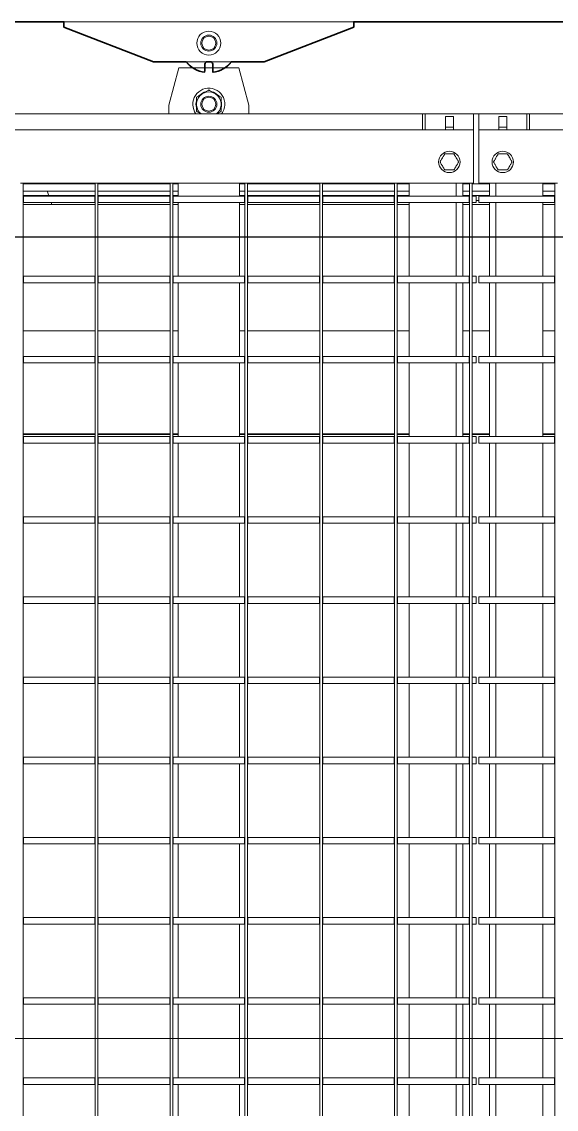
# Model space of a CAD drawing. Extents: x 28911 to 70911, y -59 to 29641.
# Drawn here: x 53923 to 54923, y 21130 to 23165 of the extents above; entities that cross this region are included whole.
import ezdxf
from ezdxf.lldxf.tags import DXFTag

# ---------------------------------------------------------------- set-up
doc = ezdxf.new("R2010")
doc.units = 0
doc.header["$LTSCALE"] = 300
doc.header["$MEASUREMENT"] = 0
doc.linetypes.add('CONTINUA', pattern=[0])
for name, color, linetype, lineweight in [('20 CENTERLINE 0.05', 6, 'CENTER', 9), ('21 CONTINUA 0.05', 6, 'Continuous', 9), ('22 CONTINUA 0.18', 3, 'Continuous', 18), ('23 CONTINUA 0.35', 4, 'Continuous', 35)]:
    doc.layers.add(name, color=color, linetype=linetype, lineweight=lineweight)
tags = doc.linetypes.add('CENTER', pattern=[2, 1.25, -0.25, 0.25, -0.25]).pattern_tags.tags
tags[10:11] = [DXFTag(74, 4), DXFTag(75, 0), DXFTag(340, '0'), DXFTag(46, 1.0), DXFTag(50, 0.0), DXFTag(44, 0.0), DXFTag(45, 0.0)]
tags[8:9] = [DXFTag(74, 4), DXFTag(75, 0), DXFTag(340, '0'), DXFTag(46, 1.0), DXFTag(50, 0.0), DXFTag(44, 0.0), DXFTag(45, 0.0)]
tags[6:7] = [DXFTag(74, 4), DXFTag(75, 0), DXFTag(340, '0'), DXFTag(46, 1.0), DXFTag(50, 0.0), DXFTag(44, 0.0), DXFTag(45, 0.0)]
tags[4:5] = [DXFTag(74, 4), DXFTag(75, 0), DXFTag(340, '0'), DXFTag(46, 1.0), DXFTag(50, 0.0), DXFTag(44, 0.0), DXFTag(45, 0.0)]

# ---------------------------------------------------------------- blocks, each defined once
blk = doc.blocks.new('A$Cdbd99e87')
at = {"layer": '21 CONTINUA 0.05', "color": 253, "linetype": 'Continuous'}
for p, q in [((852.5, 1600), (852.5, -1600)), ((1007.5, 1600), (1007.5, -1600)), ((1012.5, 1600), (1012.5, -1600)), ((1147.5, 1600), (1147.5, -1600)), ((1152.5, 1600), (1152.5, -1600)), ((1287.5, 1600), (1287.5, -1600)), ((1292.5, 1600), (1292.5, -1600)), ((1427.5, 1600), (1427.5, -1600)), ((1432.5, 1600), (1432.5, -1600)), ((1567.5, 1600), (1567.5, -1600)), ((1572.5, 1600), (1572.5, -1600)), ((1707.5, 1600), (1707.5, -1600)), ((1712.5, 1600), (1712.5, -1600)), ((1847.5, 1600), (1847.5, -1600)), ((875, 86), (875, 224)), ((963, 86), (963, 224)), ((975, 86), (975, 224)), ((1025, 86), (1025, 224)), ((1037, 86), (1037, 224)), ((1125, 86), (1125, 224)), ((1442.5, 86), (1442.5, 224)), ((1557.5, 86), (1557.5, 224)), ((853, 86), (852.5, 86)), ((853, 86), (853, 74)), ((995, 86), (853, 86)), ((995, 86), (995, 74)), ((1000, 86), (1000, 74)), ((1007, 86), (1000, 86)), ((1007, 86), (1007, 74)), ((1007.5, 86), (1007, 86)), ((1013, 86), (1012.5, 86)), ((1013, 86), (1013, 74)), ((1147, 86), (1013, 86)), ((1147, 86), (1147, 74)), ((1147.5, 86), (1147, 86)), ((1153, 86), (1152.5, 86)), ((1153, 86), (1153, 74)), ((1287, 86), (1153, 86)), ((1287, 86), (1287, 74)), ((1287.5, 86), (1287, 86)), ((1293, 86), (1292.5, 86)), ((1293, 86), (1293, 74)), ((1427, 86), (1293, 86)), ((1427, 86), (1427, 74)), ((1427.5, 86), (1427, 86)), ((1433, 86), (1432.5, 86)), ((1433, 86), (1433, 74)), ((1567, 86), (1433, 86)), ((1567, 86), (1567, 74)), ((1567.5, 86), (1567, 86)), ((1573, 86), (1572.5, 86)), ((1573, 86), (1573, 74)), ((1707, 86), (1573, 86)), ((1707, 86), (1707, 74)), ((1707.5, 86), (1707, 86)), ((1713, 86), (1712.5, 86)), ((1713, 86), (1713, 74)), ((1847, 86), (1713, 86)), ((1847, 86), (1847, 74)), ((1847.5, 86), (1847, 86)), ((852.5, 74), (853, 74)), ((995, 74), (853, 74)), ((875, -64), (875, 74)), ((963, -64), (963, 74)), ((975, -64), (975, 74)), ((1007, 74), (1000, 74)), ((1007, 74), (1007.5, 74)), ((1012.5, 74), (1013, 74)), ((1147, 74), (1013, 74)), ((1025, -64), (1025, 74)), ((1037, -64), (1037, 74)), ((1125, -64), (1125, 74)), ((1147, 74), (1147.5, 74)), ((1152.5, 74), (1153, 74)), ((1287, 74), (1153, 74)), ((1287, 74), (1287.5, 74)), ((1292.5, 74), (1293, 74)), ((1427, 74), (1293, 74)), ((1427, 74), (1427.5, 74)), ((1432.5, 74), (1433, 74)), ((1567, 74), (1433, 74)), ((1442.5, -64), (1442.5, 74)), ((1557.5, -64), (1557.5, 74)), ((1567, 74), (1567.5, 74)), ((1572.5, 74), (1573, 74)), ((1707, 74), (1573, 74)), ((1707, 74), (1707.5, 74)), ((1712.5, 74), (1713, 74)), ((1847, 74), (1713, 74)), ((1847, 74), (1847.5, 74)), ((853, -64), (852.5, -64)), ((852.5, -76), (853, -76)), ((853, -64), (853, -76)), ((995, -64), (853, -64)), ((995, -76), (853, -76)), ((875, -214), (875, -76)), ((963, -214), (963, -76)), ((975, -214), (975, -76)), ((995, -64), (995, -76)), ((1000, -64), (1000, -76)), ((1007, -64), (1000, -64)), ((1007, -76), (1000, -76)), ((1007, -64), (1007, -76)), ((1007.5, -64), (1007, -64)), ((1007, -76), (1007.5, -76)), ((1013, -64), (1012.5, -64)), ((1012.5, -76), (1013, -76)), ((1013, -64), (1013, -76)), ((1147, -64), (1013, -64)), ((1147, -76), (1013, -76)), ((1025, -214), (1025, -76)), ((1037, -214), (1037, -76)), ((1125, -214), (1125, -76)), ((1147, -64), (1147, -76)), ((1147.5, -64), (1147, -64)), ((1147, -76), (1147.5, -76)), ((1153, -64), (1152.5, -64)), ((1152.5, -76), (1153, -76)), ((1153, -64), (1153, -76)), ((1287, -64), (1153, -64)), ((1287, -76), (1153, -76)), ((1287, -64), (1287, -76)), ((1287.5, -64), (1287, -64)), ((1287, -76), (1287.5, -76)), ((1293, -64), (1292.5, -64)), ((1292.5, -76), (1293, -76)), ((1293, -64), (1293, -76)), ((1427, -64), (1293, -64)), ((1427, -76), (1293, -76)), ((1427, -64), (1427, -76)), ((1427.5, -64), (1427, -64)), ((1427, -76), (1427.5, -76)), ((1433, -64), (1432.5, -64)), ((1432.5, -76), (1433, -76)), ((1433, -64), (1433, -76)), ((1567, -64), (1433, -64)), ((1567, -76), (1433, -76)), ((1442.5, -214), (1442.5, -76)), ((1557.5, -214), (1557.5, -76)), ((1567, -64), (1567, -76)), ((1567.5, -64), (1567, -64)), ((1567, -76), (1567.5, -76)), ((1573, -64), (1572.5, -64)), ((1572.5, -76), (1573, -76)), ((1573, -64), (1573, -76)), ((1707, -64), (1573, -64)), ((1707, -76), (1573, -76)), ((1707, -64), (1707, -76)), ((1707.5, -64), (1707, -64)), ((1707, -76), (1707.5, -76)), ((1713, -64), (1712.5, -64)), ((1712.5, -76), (1713, -76)), ((1713, -64), (1713, -76)), ((1847, -64), (1713, -64)), ((1847, -76), (1713, -76)), ((1847, -64), (1847, -76)), ((1847.5, -64), (1847, -64)), ((1847, -76), (1847.5, -76)), ((853, -214), (852.5, -214)), ((853, -214), (853, -226)), ((995, -214), (853, -214)), ((995, -214), (995, -226)), ((1000, -214), (1000, -226)), ((1007, -214), (1000, -214)), ((1007, -214), (1007, -226)), ((1007.5, -214), (1007, -214)), ((1013, -214), (1012.5, -214)), ((1013, -214), (1013, -226)), ((1147, -214), (1013, -214)), ((1147, -214), (1147, -226)), ((1147.5, -214), (1147, -214)), ((1153, -214), (1152.5, -214)), ((1153, -214), (1153, -226)), ((1287, -214), (1153, -214)), ((1287, -214), (1287, -226)), ((1287.5, -214), (1287, -214)), ((1293, -214), (1292.5, -214)), ((1293, -214), (1293, -226)), ((1427, -214), (1293, -214)), ((1427, -214), (1427, -226)), ((1427.5, -214), (1427, -214)), ((1433, -214), (1432.5, -214)), ((1433, -214), (1433, -226)), ((1567, -214), (1433, -214)), ((1567, -214), (1567, -226)), ((1567.5, -214), (1567, -214)), ((1573, -214), (1572.5, -214)), ((1573, -214), (1573, -226)), ((1707, -214), (1573, -214)), ((1707, -214), (1707, -226)), ((1707.5, -214), (1707, -214)), ((1713, -214), (1712.5, -214)), ((1713, -214), (1713, -226)), ((1847, -214), (1713, -214)), ((1847, -214), (1847, -226)), ((1847.5, -214), (1847, -214)), ((852.5, -226), (853, -226)), ((995, -226), (853, -226)), ((875, -364), (875, -226)), ((963, -364), (963, -226)), ((975, -364), (975, -226)), ((1007, -226), (1000, -226)), ((1007, -226), (1007.5, -226)), ((1012.5, -226), (1013, -226)), ((1147, -226), (1013, -226)), ((1025, -364), (1025, -226)), ((1037, -364), (1037, -226)), ((1125, -364), (1125, -226)), ((1147, -226), (1147.5, -226)), ((1152.5, -226), (1153, -226)), ((1287, -226), (1153, -226)), ((1287, -226), (1287.5, -226)), ((1292.5, -226), (1293, -226)), ((1427, -226), (1293, -226)), ((1427, -226), (1427.5, -226)), ((1432.5, -226), (1433, -226)), ((1567, -226), (1433, -226)), ((1442.5, -364), (1442.5, -226)), ((1557.5, -364), (1557.5, -226)), ((1567, -226), (1567.5, -226)), ((1572.5, -226), (1573, -226)), ((1707, -226), (1573, -226)), ((1707, -226), (1707.5, -226)), ((1712.5, -226), (1713, -226)), ((1847, -226), (1713, -226)), ((1847, -226), (1847.5, -226)), ((853, -364), (852.5, -364)), ((853, -364), (853, -376)), ((995, -364), (853, -364)), ((995, -364), (995, -376)), ((1007, -364), (1000, -364)), ((1000, -364), (1000, -376)), ((1007, -364), (1007, -376)), ((1007.5, -364), (1007, -364)), ((1013, -364), (1012.5, -364)), ((1013, -364), (1013, -376)), ((1147, -364), (1013, -364)), ((1147, -364), (1147, -376)), ((1147.5, -364), (1147, -364)), ((1153, -364), (1152.5, -364)), ((1153, -364), (1153, -376)), ((1287, -364), (1153, -364)), ((1287, -364), (1287, -376)), ((1287.5, -364), (1287, -364)), ((1293, -364), (1292.5, -364)), ((1293, -364), (1293, -376)), ((1427, -364), (1293, -364)), ((1427, -364), (1427, -376)), ((1427.5, -364), (1427, -364)), ((1433, -364), (1432.5, -364)), ((1433, -364), (1433, -376)), ((1567, -364), (1433, -364)), ((1567, -364), (1567, -376)), ((1567.5, -364), (1567, -364)), ((1573, -364), (1572.5, -364)), ((1573, -364), (1573, -376)), ((1707, -364), (1573, -364)), ((1707, -364), (1707, -376)), ((1707.5, -364), (1707, -364)), ((1713, -364), (1712.5, -364)), ((1713, -364), (1713, -376)), ((1847, -364), (1713, -364)), ((1847, -364), (1847, -376)), ((1847.5, -364), (1847, -364)), ((852.5, -376), (853, -376)), ((995, -376), (853, -376)), ((875, -514), (875, -376)), ((963, -514), (963, -376)), ((975, -514), (975, -376)), ((1007, -376), (1000, -376)), ((1007, -376), (1007.5, -376)), ((1012.5, -376), (1013, -376)), ((1147, -376), (1013, -376)), ((1025, -514), (1025, -376)), ((1037, -514), (1037, -376)), ((1125, -514), (1125, -376)), ((1147, -376), (1147.5, -376)), ((1152.5, -376), (1153, -376)), ((1287, -376), (1153, -376)), ((1287, -376), (1287.5, -376)), ((1292.5, -376), (1293, -376)), ((1427, -376), (1293, -376)), ((1427, -376), (1427.5, -376)), ((1432.5, -376), (1433, -376)), ((1567, -376), (1433, -376)), ((1442.5, -514), (1442.5, -376)), ((1557.5, -514), (1557.5, -376)), ((1567, -376), (1567.5, -376)), ((1572.5, -376), (1573, -376)), ((1707, -376), (1573, -376)), ((1707, -376), (1707.5, -376)), ((1712.5, -376), (1713, -376)), ((1847, -376), (1713, -376)), ((1847, -376), (1847.5, -376)), ((853, -514), (852.5, -514)), ((852.5, -526), (853, -526)), ((853, -514), (853, -526)), ((995, -514), (853, -514)), ((995, -526), (853, -526)), ((875, -664), (875, -526)), ((963, -664), (963, -526)), ((975, -664), (975, -526)), ((995, -514), (995, -526)), ((1000, -514), (1000, -526)), ((1007, -514), (1000, -514)), ((1007, -526), (1000, -526)), ((1007, -514), (1007, -526)), ((1007.5, -514), (1007, -514)), ((1007, -526), (1007.5, -526)), ((1013, -514), (1012.5, -514)), ((1012.5, -526), (1013, -526)), ((1013, -514), (1013, -526)), ((1147, -514), (1013, -514)), ((1147, -526), (1013, -526)), ((1025, -664), (1025, -526)), ((1037, -664), (1037, -526)), ((1125, -664), (1125, -526)), ((1147, -514), (1147, -526)), ((1147.5, -514), (1147, -514)), ((1147, -526), (1147.5, -526)), ((1153, -514), (1152.5, -514)), ((1152.5, -526), (1153, -526)), ((1153, -514), (1153, -526)), ((1287, -514), (1153, -514)), ((1287, -526), (1153, -526)), ((1287, -514), (1287, -526)), ((1287.5, -514), (1287, -514)), ((1287, -526), (1287.5, -526)), ((1293, -514), (1292.5, -514)), ((1292.5, -526), (1293, -526)), ((1293, -514), (1293, -526)), ((1427, -514), (1293, -514)), ((1427, -526), (1293, -526)), ((1427, -514), (1427, -526)), ((1427.5, -514), (1427, -514)), ((1427, -526), (1427.5, -526)), ((1433, -514), (1432.5, -514)), ((1432.5, -526), (1433, -526)), ((1433, -514), (1433, -526)), ((1567, -514), (1433, -514)), ((1567, -526), (1433, -526)), ((1442.5, -664), (1442.5, -526)), ((1557.5, -664), (1557.5, -526)), ((1567, -514), (1567, -526)), ((1567.5, -514), (1567, -514)), ((1567, -526), (1567.5, -526)), ((1573, -514), (1572.5, -514)), ((1572.5, -526), (1573, -526)), ((1573, -514), (1573, -526)), ((1707, -514), (1573, -514)), ((1707, -526), (1573, -526)), ((1707, -514), (1707, -526)), ((1707.5, -514), (1707, -514)), ((1707, -526), (1707.5, -526)), ((1713, -514), (1712.5, -514)), ((1712.5, -526), (1713, -526)), ((1713, -514), (1713, -526)), ((1847, -514), (1713, -514)), ((1847, -526), (1713, -526)), ((1847, -514), (1847, -526)), ((1847.5, -514), (1847, -514)), ((1847, -526), (1847.5, -526)), ((853, -664), (852.5, -664)), ((853, -664), (853, -676)), ((995, -664), (853, -664)), ((995, -664), (995, -676)), ((1000, -664), (1000, -676)), ((1007, -664), (1000, -664)), ((1007, -664), (1007, -676)), ((1007.5, -664), (1007, -664)), ((1013, -664), (1012.5, -664)), ((1013, -664), (1013, -676)), ((1147, -664), (1013, -664)), ((1147, -664), (1147, -676)), ((1147.5, -664), (1147, -664)), ((1153, -664), (1152.5, -664)), ((1153, -664), (1153, -676)), ((1287, -664), (1153, -664)), ((1287, -664), (1287, -676)), ((1287.5, -664), (1287, -664)), ((1293, -664), (1292.5, -664)), ((1293, -664), (1293, -676)), ((1427, -664), (1293, -664)), ((1427, -664), (1427, -676)), ((1427.5, -664), (1427, -664)), ((1433, -664), (1432.5, -664)), ((1433, -664), (1433, -676)), ((1567, -664), (1433, -664)), ((1567, -664), (1567, -676)), ((1567.5, -664), (1567, -664)), ((1573, -664), (1572.5, -664)), ((1573, -664), (1573, -676)), ((1707, -664), (1573, -664)), ((1707, -664), (1707, -676)), ((1707.5, -664), (1707, -664)), ((1713, -664), (1712.5, -664)), ((1713, -664), (1713, -676)), ((1847, -664), (1713, -664)), ((1847, -664), (1847, -676)), ((1847.5, -664), (1847, -664)), ((852.5, -676), (853, -676)), ((995, -676), (853, -676)), ((875, -814), (875, -676)), ((963, -814), (963, -676)), ((975, -814), (975, -676)), ((1007, -676), (1000, -676)), ((1007, -676), (1007.5, -676)), ((1012.5, -676), (1013, -676)), ((1147, -676), (1013, -676)), ((1025, -814), (1025, -676)), ((1037, -814), (1037, -676)), ((1125, -814), (1125, -676)), ((1147, -676), (1147.5, -676)), ((1152.5, -676), (1153, -676)), ((1287, -676), (1153, -676)), ((1287, -676), (1287.5, -676)), ((1292.5, -676), (1293, -676)), ((1427, -676), (1293, -676)), ((1427, -676), (1427.5, -676)), ((1432.5, -676), (1433, -676)), ((1567, -676), (1433, -676)), ((1442.5, -814), (1442.5, -676)), ((1557.5, -814), (1557.5, -676)), ((1567, -676), (1567.5, -676)), ((1572.5, -676), (1573, -676)), ((1707, -676), (1573, -676)), ((1707, -676), (1707.5, -676)), ((1712.5, -676), (1713, -676)), ((1847, -676), (1713, -676)), ((1847, -676), (1847.5, -676)), ((853, -814), (852.5, -814)), ((852.5, -826), (853, -826)), ((853, -814), (853, -826)), ((995, -814), (853, -814)), ((995, -826), (853, -826)), ((875, -964), (875, -826)), ((963, -964), (963, -826)), ((975, -964), (975, -826)), ((995, -814), (995, -826)), ((1000, -814), (1000, -826)), ((1007, -814), (1000, -814)), ((1007, -826), (1000, -826)), ((1007, -814), (1007, -826)), ((1007.5, -814), (1007, -814)), ((1007, -826), (1007.5, -826)), ((1013, -814), (1012.5, -814)), ((1012.5, -826), (1013, -826)), ((1013, -814), (1013, -826)), ((1147, -814), (1013, -814)), ((1147, -826), (1013, -826)), ((1025, -964), (1025, -826)), ((1037, -964), (1037, -826)), ((1125, -964), (1125, -826)), ((1147, -814), (1147, -826)), ((1147.5, -814), (1147, -814)), ((1147, -826), (1147.5, -826)), ((1153, -814), (1152.5, -814)), ((1152.5, -826), (1153, -826)), ((1153, -814), (1153, -826)), ((1287, -814), (1153, -814)), ((1287, -826), (1153, -826)), ((1287, -814), (1287, -826)), ((1287.5, -814), (1287, -814)), ((1287, -826), (1287.5, -826)), ((1293, -814), (1292.5, -814)), ((1292.5, -826), (1293, -826)), ((1293, -814), (1293, -826)), ((1427, -814), (1293, -814)), ((1427, -826), (1293, -826)), ((1427, -814), (1427, -826)), ((1427.5, -814), (1427, -814)), ((1427, -826), (1427.5, -826)), ((1433, -814), (1432.5, -814)), ((1432.5, -826), (1433, -826)), ((1433, -814), (1433, -826)), ((1567, -814), (1433, -814)), ((1567, -826), (1433, -826)), ((1442.5, -964), (1442.5, -826)), ((1557.5, -964), (1557.5, -826)), ((1567, -814), (1567, -826)), ((1567.5, -814), (1567, -814)), ((1567, -826), (1567.5, -826)), ((1573, -814), (1572.5, -814)), ((1572.5, -826), (1573, -826)), ((1573, -814), (1573, -826)), ((1707, -814), (1573, -814)), ((1707, -826), (1573, -826)), ((1707, -814), (1707, -826)), ((1707.5, -814), (1707, -814)), ((1707, -826), (1707.5, -826)), ((1713, -814), (1712.5, -814)), ((1712.5, -826), (1713, -826)), ((1713, -814), (1713, -826)), ((1847, -814), (1713, -814)), ((1847, -826), (1713, -826)), ((1847, -814), (1847, -826)), ((1847.5, -814), (1847, -814)), ((1847, -826), (1847.5, -826)), ((853, -964), (852.5, -964)), ((852.5, -976), (853, -976)), ((853, -964), (853, -976)), ((995, -964), (853, -964)), ((995, -976), (853, -976)), ((875, -1114), (875, -976)), ((963, -1114), (963, -976)), ((975, -1114), (975, -976)), ((995, -964), (995, -976)), ((1000, -964), (1000, -976)), ((1007, -964), (1000, -964)), ((1007, -976), (1000, -976)), ((1007, -964), (1007, -976)), ((1007.5, -964), (1007, -964)), ((1007, -976), (1007.5, -976)), ((1013, -964), (1012.5, -964)), ((1012.5, -976), (1013, -976)), ((1013, -964), (1013, -976)), ((1147, -964), (1013, -964)), ((1147, -976), (1013, -976)), ((1025, -1114), (1025, -976)), ((1037, -1114), (1037, -976)), ((1125, -1114), (1125, -976)), ((1147, -964), (1147, -976)), ((1147.5, -964), (1147, -964)), ((1147, -976), (1147.5, -976)), ((1153, -964), (1152.5, -964)), ((1152.5, -976), (1153, -976)), ((1153, -964), (1153, -976)), ((1287, -964), (1153, -964)), ((1287, -976), (1153, -976)), ((1287, -964), (1287, -976)), ((1287.5, -964), (1287, -964)), ((1287, -976), (1287.5, -976)), ((1293, -964), (1292.5, -964)), ((1292.5, -976), (1293, -976)), ((1293, -964), (1293, -976)), ((1427, -964), (1293, -964)), ((1427, -976), (1293, -976)), ((1427, -964), (1427, -976)), ((1427.5, -964), (1427, -964)), ((1427, -976), (1427.5, -976)), ((1433, -964), (1432.5, -964)), ((1432.5, -976), (1433, -976)), ((1433, -964), (1433, -976)), ((1567, -964), (1433, -964)), ((1567, -976), (1433, -976)), ((1442.5, -1114), (1442.5, -976)), ((1557.5, -1114), (1557.5, -976)), ((1567, -964), (1567, -976)), ((1567.5, -964), (1567, -964)), ((1567, -976), (1567.5, -976)), ((1573, -964), (1572.5, -964)), ((1572.5, -976), (1573, -976)), ((1573, -964), (1573, -976)), ((1707, -964), (1573, -964)), ((1707, -976), (1573, -976)), ((1707, -964), (1707, -976)), ((1707.5, -964), (1707, -964)), ((1707, -976), (1707.5, -976)), ((1713, -964), (1712.5, -964)), ((1712.5, -976), (1713, -976)), ((1713, -964), (1713, -976)), ((1847, -964), (1713, -964)), ((1847, -976), (1713, -976)), ((1847, -964), (1847, -976)), ((1847.5, -964), (1847, -964)), ((1847, -976), (1847.5, -976)), ((853, -1114), (852.5, -1114)), ((853, -1114), (853, -1126)), ((995, -1114), (853, -1114)), ((995, -1114), (995, -1126)), ((1000, -1114), (1000, -1126)), ((1007, -1114), (1000, -1114)), ((1007, -1114), (1007, -1126)), ((1007.5, -1114), (1007, -1114)), ((1013, -1114), (1012.5, -1114)), ((1013, -1114), (1013, -1126)), ((1147, -1114), (1013, -1114)), ((1147, -1114), (1147, -1126)), ((1147.5, -1114), (1147, -1114)), ((1153, -1114), (1152.5, -1114)), ((1153, -1114), (1153, -1126)), ((1287, -1114), (1153, -1114)), ((1287, -1114), (1287, -1126)), ((1287.5, -1114), (1287, -1114)), ((1293, -1114), (1292.5, -1114)), ((1293, -1114), (1293, -1126)), ((1427, -1114), (1293, -1114)), ((1427, -1114), (1427, -1126)), ((1427.5, -1114), (1427, -1114)), ((1433, -1114), (1432.5, -1114)), ((1433, -1114), (1433, -1126)), ((1567, -1114), (1433, -1114)), ((1567, -1114), (1567, -1126)), ((1567.5, -1114), (1567, -1114)), ((1573, -1114), (1572.5, -1114)), ((1573, -1114), (1573, -1126)), ((1707, -1114), (1573, -1114)), ((1707, -1114), (1707, -1126)), ((1707.5, -1114), (1707, -1114)), ((1713, -1114), (1712.5, -1114)), ((1713, -1114), (1713, -1126)), ((1847, -1114), (1713, -1114)), ((1847, -1114), (1847, -1126)), ((1847.5, -1114), (1847, -1114)), ((852.5, -1126), (853, -1126)), ((852.5, -1130.3), (875, -1130.3)), ((852.5, -1130.5), (875, -1130.5)), ((875, -1131), (852.5, -1131)), ((995, -1126), (853, -1126)), ((875, -1264), (875, -1126)), ((963, -1264), (963, -1126)), ((975, -1264), (975, -1126)), ((975, -1130.3), (1007.5, -1130.3)), ((975, -1130.5), (1007.5, -1130.5)), ((1007.5, -1131), (975, -1131)), ((1007, -1126), (1000, -1126)), ((1007, -1126), (1007.5, -1126)), ((1012.5, -1126), (1013, -1126)), ((1012.5, -1130.3), (1025, -1130.3)), ((1012.5, -1130.5), (1025, -1130.5)), ((1025, -1131), (1012.5, -1131)), ((1147, -1126), (1013, -1126)), ((1025, -1264), (1025, -1126)), ((1037, -1264), (1037, -1126)), ((1125, -1264), (1125, -1126)), ((1125, -1130.3), (1147.5, -1130.3)), ((1125, -1130.5), (1147.5, -1130.5)), ((1147.5, -1131), (1125, -1131)), ((1147, -1126), (1147.5, -1126)), ((1152.5, -1126), (1153, -1126)), ((1152.5, -1130.3), (1287.5, -1130.3)), ((1152.5, -1130.5), (1287.5, -1130.5)), ((1287.5, -1131), (1152.5, -1131)), ((1287, -1126), (1153, -1126)), ((1287, -1126), (1287.5, -1126)), ((1292.5, -1126), (1293, -1126)), ((1292.5, -1130.3), (1427.5, -1130.3)), ((1292.5, -1130.5), (1427.5, -1130.5)), ((1427.5, -1131), (1292.5, -1131)), ((1427, -1126), (1293, -1126)), ((1427, -1126), (1427.5, -1126)), ((1432.5, -1126), (1433, -1126)), ((1432.5, -1130.3), (1442.5, -1130.3)), ((1432.5, -1130.5), (1442.5, -1130.5)), ((1442.5, -1131), (1432.5, -1131)), ((1567, -1126), (1433, -1126)), ((1442.5, -1264), (1442.5, -1126)), ((1557.5, -1264), (1557.5, -1126)), ((1557.5, -1130.3), (1567.5, -1130.3)), ((1557.5, -1130.5), (1567.5, -1130.5)), ((1567.5, -1131), (1557.5, -1131)), ((1567, -1126), (1567.5, -1126)), ((1572.5, -1126), (1573, -1126)), ((1572.5, -1130.3), (1707.5, -1130.3)), ((1572.5, -1130.5), (1707.5, -1130.5)), ((1707.5, -1131), (1572.5, -1131)), ((1707, -1126), (1573, -1126)), ((1707, -1126), (1707.5, -1126)), ((1712.5, -1126), (1713, -1126)), ((1712.5, -1130.3), (1847.5, -1130.3)), ((1712.5, -1130.5), (1847.5, -1130.5)), ((1847.5, -1131), (1712.5, -1131)), ((1847, -1126), (1713, -1126)), ((1847, -1126), (1847.5, -1126)), ((853, -1264), (852.5, -1264)), ((852.5, -1276), (853, -1276)), ((853, -1264), (853, -1276)), ((995, -1264), (853, -1264)), ((995, -1276), (853, -1276)), ((875, -1414), (875, -1276)), ((963, -1414), (963, -1276)), ((975, -1414), (975, -1276)), ((995, -1264), (995, -1276)), ((1007, -1264), (1000, -1264)), ((1000, -1264), (1000, -1276)), ((1007, -1276), (1000, -1276)), ((1007, -1264), (1007, -1276)), ((1007.5, -1264), (1007, -1264)), ((1007, -1276), (1007.5, -1276)), ((1013, -1264), (1012.5, -1264)), ((1012.5, -1276), (1013, -1276)), ((1013, -1264), (1013, -1276)), ((1147, -1264), (1013, -1264)), ((1147, -1276), (1013, -1276)), ((1025, -1414), (1025, -1276)), ((1037, -1414), (1037, -1276)), ((1125, -1414), (1125, -1276)), ((1147, -1264), (1147, -1276)), ((1147.5, -1264), (1147, -1264)), ((1147, -1276), (1147.5, -1276)), ((1153, -1264), (1152.5, -1264)), ((1152.5, -1276), (1153, -1276)), ((1153, -1264), (1153, -1276)), ((1287, -1264), (1153, -1264)), ((1287, -1276), (1153, -1276)), ((1287, -1264), (1287, -1276)), ((1287.5, -1264), (1287, -1264)), ((1287, -1276), (1287.5, -1276)), ((1293, -1264), (1292.5, -1264)), ((1292.5, -1276), (1293, -1276)), ((1293, -1264), (1293, -1276)), ((1427, -1264), (1293, -1264)), ((1427, -1276), (1293, -1276)), ((1427, -1264), (1427, -1276)), ((1427.5, -1264), (1427, -1264)), ((1427, -1276), (1427.5, -1276)), ((1433, -1264), (1432.5, -1264)), ((1432.5, -1276), (1433, -1276)), ((1433, -1264), (1433, -1276)), ((1567, -1264), (1433, -1264)), ((1567, -1276), (1433, -1276)), ((1442.5, -1414), (1442.5, -1276)), ((1557.5, -1414), (1557.5, -1276)), ((1567, -1264), (1567, -1276)), ((1567.5, -1264), (1567, -1264)), ((1567, -1276), (1567.5, -1276)), ((1573, -1264), (1572.5, -1264)), ((1572.5, -1276), (1573, -1276)), ((1573, -1264), (1573, -1276)), ((1707, -1264), (1573, -1264)), ((1707, -1276), (1573, -1276)), ((1707, -1264), (1707, -1276)), ((1707.5, -1264), (1707, -1264)), ((1707, -1276), (1707.5, -1276)), ((1713, -1264), (1712.5, -1264)), ((1712.5, -1276), (1713, -1276)), ((1713, -1264), (1713, -1276)), ((1847, -1264), (1713, -1264)), ((1847, -1276), (1713, -1276)), ((1847, -1264), (1847, -1276)), ((1847.5, -1264), (1847, -1264)), ((1847, -1276), (1847.5, -1276)), ((875, -1324), (852.5, -1324)), ((1007.5, -1324), (975, -1324)), ((1025, -1324), (1012.5, -1324)), ((1147.5, -1324), (1125, -1324)), ((1287.5, -1324), (1152.5, -1324)), ((1427.5, -1324), (1292.5, -1324)), ((1442.5, -1324), (1432.5, -1324)), ((1567.5, -1324), (1557.5, -1324)), ((1707.5, -1324), (1572.5, -1324)), ((1847.5, -1324), (1712.5, -1324)), ((853, -1414), (852.5, -1414)), ((853, -1414), (853, -1426)), ((995, -1414), (853, -1414)), ((995, -1414), (995, -1426)), ((1000, -1414), (1000, -1426)), ((1007, -1414), (1000, -1414)), ((1007, -1414), (1007, -1426)), ((1007.5, -1414), (1007, -1414)), ((1013, -1414), (1012.5, -1414)), ((1013, -1414), (1013, -1426)), ((1147, -1414), (1013, -1414)), ((1147, -1414), (1147, -1426)), ((1147.5, -1414), (1147, -1414)), ((1153, -1414), (1152.5, -1414)), ((1153, -1414), (1153, -1426)), ((1287, -1414), (1153, -1414)), ((1287, -1414), (1287, -1426)), ((1287.5, -1414), (1287, -1414)), ((1293, -1414), (1292.5, -1414)), ((1293, -1414), (1293, -1426)), ((1427, -1414), (1293, -1414)), ((1427, -1414), (1427, -1426)), ((1427.5, -1414), (1427, -1414)), ((1433, -1414), (1432.5, -1414)), ((1433, -1414), (1433, -1426)), ((1567, -1414), (1433, -1414)), ((1567, -1414), (1567, -1426)), ((1567.5, -1414), (1567, -1414)), ((1573, -1414), (1572.5, -1414)), ((1573, -1414), (1573, -1426)), ((1707, -1414), (1573, -1414)), ((1707, -1414), (1707, -1426)), ((1707.5, -1414), (1707, -1414)), ((1713, -1414), (1712.5, -1414)), ((1713, -1414), (1713, -1426)), ((1847, -1414), (1713, -1414)), ((1847, -1414), (1847, -1426)), ((1847.5, -1414), (1847, -1414)), ((852.5, -1426), (853, -1426)), ((995, -1426), (853, -1426)), ((875, -1564), (875, -1426)), ((963, -1564), (963, -1426)), ((975, -1564), (975, -1426)), ((1007, -1426), (1000, -1426)), ((1007, -1426), (1007.5, -1426)), ((1012.5, -1426), (1013, -1426)), ((1147, -1426), (1013, -1426)), ((1025, -1564), (1025, -1426)), ((1037, -1564), (1037, -1426)), ((1125, -1564), (1125, -1426)), ((1147, -1426), (1147.5, -1426)), ((1152.5, -1426), (1153, -1426)), ((1287, -1426), (1153, -1426)), ((1287, -1426), (1287.5, -1426)), ((1292.5, -1426), (1293, -1426)), ((1427, -1426), (1293, -1426)), ((1427, -1426), (1427.5, -1426)), ((1432.5, -1426), (1433, -1426)), ((1567, -1426), (1433, -1426)), ((1442.5, -1564), (1442.5, -1426)), ((1557.5, -1564), (1557.5, -1426)), ((1567, -1426), (1567.5, -1426)), ((1572.5, -1426), (1573, -1426)), ((1707, -1426), (1573, -1426)), ((1707, -1426), (1707.5, -1426)), ((1712.5, -1426), (1713, -1426)), ((1847, -1426), (1713, -1426)), ((1847, -1426), (1847.5, -1426)), ((852.5, -1560.3), (875, -1560.3)), ((853, -1564), (852.5, -1564)), ((853, -1564), (853, -1576)), ((995, -1564), (853, -1564)), ((975, -1560.3), (1007.5, -1560.3)), ((995, -1564), (995, -1576)), ((1000, -1564), (1000, -1576)), ((1007, -1564), (1000, -1564)), ((1007, -1564), (1007, -1576)), ((1007.5, -1564), (1007, -1564)), ((1012.5, -1560.3), (1025, -1560.3)), ((1013, -1564), (1012.5, -1564)), ((1013, -1564), (1013, -1576)), ((1147, -1564), (1013, -1564)), ((1125, -1560.3), (1147.5, -1560.3)), ((1147, -1564), (1147, -1576)), ((1147.5, -1564), (1147, -1564)), ((1152.5, -1560.3), (1287.5, -1560.3)), ((1153, -1564), (1152.5, -1564)), ((1153, -1564), (1153, -1576)), ((1287, -1564), (1153, -1564)), ((1287, -1564), (1287, -1576)), ((1287.5, -1564), (1287, -1564)), ((1292.5, -1560.3), (1427.5, -1560.3)), ((1293, -1564), (1292.5, -1564)), ((1293, -1564), (1293, -1576)), ((1427, -1564), (1293, -1564)), ((1427, -1564), (1427, -1576)), ((1427.5, -1564), (1427, -1564)), ((1432.5, -1560.3), (1442.5, -1560.3)), ((1433, -1564), (1432.5, -1564)), ((1433, -1564), (1433, -1576)), ((1567, -1564), (1433, -1564)), ((1557.5, -1560.3), (1567.5, -1560.3)), ((1567, -1564), (1567, -1576)), ((1567.5, -1564), (1567, -1564)), ((1572.5, -1560.3), (1707.5, -1560.3)), ((1573, -1564), (1572.5, -1564)), ((1573, -1564), (1573, -1576)), ((1707, -1564), (1573, -1564)), ((1707, -1564), (1707, -1576)), ((1707.5, -1564), (1707, -1564)), ((1712.5, -1560.3), (1793.6, -1560.3)), ((1713, -1564), (1712.5, -1564)), ((1713, -1564), (1713, -1576)), ((1847, -1564), (1713, -1564)), ((1794.9, -1564), (1793.6, -1560.3)), ((1793.6, -1560.3), (1847.5, -1560.3)), ((1847, -1564), (1847, -1576)), ((1847.5, -1564), (1847, -1564)), ((852.5, -1576), (853, -1576)), ((852.5, -1577.2), (875, -1577.2)), ((852.5, -1585), (875, -1585)), ((995, -1576), (853, -1576)), ((875, -1600), (875, -1576)), ((963, -1600), (963, -1576)), ((975, -1600), (975, -1576)), ((975, -1577.2), (1007.5, -1577.2)), ((975, -1585), (1007.5, -1585)), ((1000, -1568.1), (995, -1568.1)), ((1007, -1576), (1000, -1576)), ((1007, -1576), (1007.5, -1576)), ((1012.5, -1576), (1013, -1576)), ((1012.5, -1577.2), (1025, -1577.2)), ((1012.5, -1585), (1025, -1585)), ((1147, -1576), (1013, -1576)), ((1025, -1600), (1025, -1576)), ((1037, -1600), (1037, -1576)), ((1125, -1600), (1125, -1576)), ((1125, -1577.2), (1147.5, -1577.2)), ((1125, -1585), (1147.5, -1585)), ((1147, -1576), (1147.5, -1576)), ((1152.5, -1576), (1153, -1576)), ((1152.5, -1577.2), (1287.5, -1577.2)), ((1152.5, -1585), (1287.5, -1585)), ((1287, -1576), (1153, -1576)), ((1287, -1576), (1287.5, -1576)), ((1292.5, -1576), (1293, -1576)), ((1292.5, -1577.2), (1427.5, -1577.2)), ((1292.5, -1585), (1427.5, -1585)), ((1427, -1576), (1293, -1576)), ((1427, -1576), (1427.5, -1576)), ((1432.5, -1576), (1433, -1576)), ((1432.5, -1577.2), (1442.5, -1577.2)), ((1432.5, -1585), (1442.5, -1585)), ((1567, -1576), (1433, -1576)), ((1442.5, -1600), (1442.5, -1576)), ((1557.5, -1600), (1557.5, -1576)), ((1557.5, -1577.2), (1567.5, -1577.2)), ((1557.5, -1585), (1567.5, -1585)), ((1567, -1576), (1567.5, -1576)), ((1572.5, -1576), (1573, -1576)), ((1572.5, -1577.2), (1707.5, -1577.2)), ((1572.5, -1585), (1707.5, -1585)), ((1707, -1576), (1573, -1576)), ((1707, -1576), (1707.5, -1576)), ((1712.5, -1576), (1713, -1576)), ((1712.5, -1577.2), (1799.6, -1577.2)), ((1712.5, -1585), (1802.4, -1585)), ((1847, -1576), (1713, -1576)), ((1799.2, -1576), (1799.6, -1577.2)), ((1799.6, -1577.2), (1847.5, -1577.2)), ((1802.4, -1585), (1799.6, -1577.2)), ((1802.4, -1585), (1847.5, -1585)), ((1847, -1576), (1847.5, -1576))]:
    blk.add_line(p, q, dxfattribs=at)
at = {"layer": '22 CONTINUA 0.18', "color": 253, "linetype": 'Continuous'}
for p, q in [((852.5, -1600), (847.5, -1600)), ((852.5, -1599), (875, -1599)), ((916.7, -1600), (852.5, -1600)), ((916.7, -1600), (939.4, -1600)), ((963, -1600), (939.4, -1600)), ((995, -1600), (963, -1600)), ((1007.5, -1599), (975, -1599)), ((995, -1607.1), (995, -1600)), ((1007.5, -1600), (1005, -1600)), ((1005, -1607.1), (1005, -1600)), ((1012.5, -1600), (1007.5, -1600)), ((1025, -1599), (1012.5, -1599)), ((1037, -1600), (1012.5, -1600)), ((1037, -1600), (1060.6, -1600)), ((1083.3, -1600), (1060.6, -1600)), ((1147.5, -1600), (1083.3, -1600)), ((1125, -1599), (1147.5, -1599)), ((1152.5, -1600), (1147.5, -1600)), ((1152.5, -1599), (1287.5, -1599)), ((1287.5, -1600), (1152.5, -1600)), ((1292.5, -1600), (1287.5, -1600)), ((1292.5, -1599), (1427.5, -1599)), ((1427.5, -1600), (1292.5, -1600)), ((1432.5, -1600), (1427.5, -1600)), ((1432.5, -1599), (1442.5, -1599)), ((1477.2, -1600), (1432.5, -1600)), ((1522.8, -1600), (1477.2, -1600)), ((1567.5, -1600), (1522.8, -1600)), ((1557.5, -1599), (1567.5, -1599)), ((1572.5, -1600), (1567.5, -1600)), ((1572.5, -1599), (1707.5, -1599)), ((1707.5, -1600), (1572.5, -1600)), ((1712.5, -1600), (1707.5, -1600)), ((1712.5, -1599), (1847.5, -1599)), ((1847.5, -1600), (1712.5, -1600)), ((1852.5, -1600), (1847.5, -1600))]:
    blk.add_line(p, q, dxfattribs=at)
at = {"layer": '22 CONTINUA 0.18', "color": 7, "linetype": 'Continuous'}
for p, q in [((995, -1692.9), (995, -1607.1)), ((1005, -1692.9), (1005, -1607.1)), ((995, -1700), (5, -1700)), ((900, -1700), (900, -1730)), ((905, -1730), (905, -1700)), ((942.5, -1705), (942.5, -1700)), ((957.5, -1700), (942.5, -1700)), ((957.5, -1705), (942.5, -1705)), ((942.5, -1725), (942.5, -1705)), ((957.5, -1705), (957.5, -1700)), ((957.5, -1725), (957.5, -1705)), ((995, -1700), (995, -1692.9)), ((995, -1700), (995, -1730)), ((1005, -1700), (1005, -1692.9)), ((1995, -1700), (1005, -1700)), ((1005, -1730), (1005, -1700)), ((1042.5, -1705), (1042.5, -1700)), ((1042.5, -1700), (1057.5, -1700)), ((1042.5, -1725), (1042.5, -1705)), ((1042.5, -1705), (1057.5, -1705)), ((1057.5, -1705), (1057.5, -1700)), ((1057.5, -1725), (1057.5, -1705)), ((1095, -1700), (1095, -1730)), ((1100, -1730), (1100, -1700)), ((957.5, -1725), (942.5, -1725)), ((1042.5, -1725), (1057.5, -1725)), ((95, -1730), (900, -1730)), ((900, -1730), (905, -1730)), ((995, -1730), (905, -1730)), ((995, -1730), (1005, -1730)), ((1095, -1730), (1005, -1730)), ((1095, -1730), (1100, -1730)), ((1100, -1730), (1900, -1730)), ((1425, -1746), (1425, -1730)), ((1443.8, -1816), (1425, -1746)), ((1477, -1750.1), (1477, -1745.9)), ((1482.9, -1731.1), (1484.1, -1730)), ((1523, -1745.9), (1523, -1750.1)), ((1575, -1746), (1556.2, -1816)), ((1575, -1730), (1575, -1746)), ((1490.3, -1769), (1486.7, -1766.9)), ((1513.3, -1766.9), (1509.7, -1769)), ((1556.2, -1816), (1443.8, -1816))]:
    blk.add_line(p, q, dxfattribs=at)
at = {"layer": '22 CONTINUA 0.18', "color": 7, "linetype": 'Continuous', "flags": 128}
for points in [[(1515.9, -1730), (1516.9, -1731), (1517.1, -1731.2)], [(1476.8, -1754.3), (1476.7, -1753.6), (1476.2, -1750.7)]]:
    blk.add_lwpolyline(points, dxfattribs=at)
at = {"layer": '22 CONTINUA 0.18', "color": 7, "linetype": 'Continuous'}
for centre, radius in [((950, -1640), 20), ((1050, -1640), 20), ((1500, -1748), 15), ((1500, -1748), 13)]:
    blk.add_circle(centre, radius, dxfattribs=at)
for radius, start, end in [(30, 143.1301, 186.4252), (30, 186.4252, 36.8699), (24, 164.8613, 186.4252), (23.1, 128.7922, 174.8284), (23.1, 5.1716, 51.2078), (24, 344.8616, 15.2291), (23.1, 185.1716, 234.8284), (24, 224.4822, 256.3361), (23.1, 245.1716, 294.8284), (24, 283.4464, 315.352), (23.1, 305.1716, 354.8284)]:
    blk.add_arc((1500, -1748), radius, start, end, dxfattribs=at)
for points, knots in [([(941.3, -1625), (941.3, -1625), (941.3, -1625.1), (941.1, -1625.4), (940.7, -1626), (940, -1627.3), (939, -1629.1), (937.6, -1631.4), (936.3, -1633.7), (934.9, -1636.1), (933.9, -1637.8), (933.2, -1639), (932.9, -1639.6), (932.7, -1639.9), (932.7, -1640), (932.7, -1640)], [0, 0, 0, 0, 0.029613, 0.059104, 0.106798, 0.187655, 0.302252, 0.419821, 0.588522, 0.705454, 0.839128, 0.888931, 0.939074, 0.971785, 1, 1, 1, 1]), ([(958.7, -1625), (958.7, -1625), (958.7, -1625.1), (958.9, -1625.4), (959.3, -1626), (960, -1627.3), (961, -1629.1), (962.4, -1631.4), (963.7, -1633.7), (965.1, -1636.1), (966.1, -1637.8), (966.8, -1639), (967.1, -1639.6), (967.3, -1639.9), (967.3, -1640), (967.3, -1640)], [0, 0, 0, 0, 0.029613, 0.059104, 0.106798, 0.187655, 0.302252, 0.419821, 0.588522, 0.705454, 0.839128, 0.888931, 0.939074, 0.971785, 1, 1, 1, 1]), ([(1041.3, -1625), (1041.3, -1625), (1041.3, -1625.1), (1041.1, -1625.4), (1040.7, -1626), (1040, -1627.3), (1039, -1629.1), (1037.6, -1631.4), (1036.3, -1633.7), (1034.9, -1636.1), (1033.9, -1637.8), (1033.2, -1639), (1032.9, -1639.6), (1032.7, -1639.9), (1032.7, -1640), (1032.7, -1640)], [0, 0, 0, 0, 0.029613, 0.059104, 0.106798, 0.187655, 0.302252, 0.419821, 0.588522, 0.705454, 0.839128, 0.888931, 0.939074, 0.971785, 1, 1, 1, 1]), ([(1058.7, -1625), (1058.7, -1625), (1058.7, -1625.1), (1058.9, -1625.4), (1059.3, -1626), (1060, -1627.3), (1061, -1629.1), (1062.4, -1631.4), (1063.7, -1633.7), (1065.1, -1636.1), (1066.1, -1637.8), (1066.8, -1639), (1067.1, -1639.6), (1067.3, -1639.9), (1067.3, -1640), (1067.3, -1640)], [0, 0, 0, 0, 0.029613, 0.059104, 0.106798, 0.187655, 0.302252, 0.419821, 0.588522, 0.705454, 0.839128, 0.888931, 0.939074, 0.971785, 1, 1, 1, 1]), ([(941.3, -1655), (941.3, -1655), (941.3, -1654.9), (941.1, -1654.6), (940.7, -1654), (940, -1652.7), (939, -1650.9), (937.6, -1648.6), (936.3, -1646.3), (934.9, -1643.9), (933.9, -1642.2), (933.2, -1641), (932.9, -1640.4), (932.7, -1640.1), (932.7, -1640), (932.7, -1640)], [0, 0, 0, 0, 0.029613, 0.059104, 0.106798, 0.187655, 0.302252, 0.419821, 0.588522, 0.705454, 0.839128, 0.888931, 0.939074, 0.971785, 1, 1, 1, 1]), ([(958.7, -1655), (958.7, -1655), (958.7, -1654.9), (958.9, -1654.6), (959.3, -1654), (960, -1652.7), (961, -1650.9), (962.4, -1648.6), (963.7, -1646.3), (965.1, -1643.9), (966.1, -1642.2), (966.8, -1641), (967.1, -1640.4), (967.3, -1640.1), (967.3, -1640), (967.3, -1640)], [0, 0, 0, 0, 0.029613, 0.059104, 0.106798, 0.187655, 0.302252, 0.419821, 0.588522, 0.705454, 0.839128, 0.888931, 0.939074, 0.971785, 1, 1, 1, 1]), ([(1041.3, -1655), (1041.3, -1655), (1041.3, -1654.9), (1041.1, -1654.6), (1040.7, -1654), (1040, -1652.7), (1039, -1650.9), (1037.6, -1648.6), (1036.3, -1646.3), (1034.9, -1643.9), (1033.9, -1642.2), (1033.2, -1641), (1032.9, -1640.4), (1032.7, -1640.1), (1032.7, -1640), (1032.7, -1640)], [0, 0, 0, 0, 0.029613, 0.059104, 0.106798, 0.187655, 0.302252, 0.419821, 0.588522, 0.705454, 0.839128, 0.888931, 0.939074, 0.971785, 1, 1, 1, 1]), ([(1058.7, -1655), (1058.7, -1655), (1058.7, -1654.9), (1058.9, -1654.6), (1059.3, -1654), (1060, -1652.7), (1061, -1650.9), (1062.4, -1648.6), (1063.7, -1646.3), (1065.1, -1643.9), (1066.1, -1642.2), (1066.8, -1641), (1067.1, -1640.4), (1067.3, -1640.1), (1067.3, -1640), (1067.3, -1640)], [0, 0, 0, 0, 0.029613, 0.059104, 0.106798, 0.187655, 0.302252, 0.419821, 0.588522, 0.705454, 0.839128, 0.888931, 0.939074, 0.971785, 1, 1, 1, 1]), ([(958.7, -1655), (958.7, -1655), (958.7, -1655), (958.5, -1655), (958.1, -1655), (957, -1655), (955.2, -1655), (952.7, -1655), (950, -1655), (947.2, -1655), (944.8, -1655), (943, -1655), (942, -1655), (941.5, -1655), (941.4, -1655), (941.3, -1655), (941.3, -1655)], [0, 0, 0, 0, 0.006566, 0.035095, 0.071989, 0.126977, 0.226729, 0.362157, 0.499937, 0.639833, 0.781274, 0.867099, 0.919623, 0.95775, 0.988085, 1, 1, 1, 1]), ([(1058.7, -1655), (1058.7, -1655), (1058.7, -1655), (1058.5, -1655), (1058.1, -1655), (1057, -1655), (1055.2, -1655), (1052.7, -1655), (1050, -1655), (1047.2, -1655), (1044.8, -1655), (1043, -1655), (1042, -1655), (1041.5, -1655), (1041.4, -1655), (1041.3, -1655), (1041.3, -1655)], [0, 0, 0, 0, 0.006566, 0.035095, 0.071989, 0.126977, 0.226729, 0.362157, 0.499937, 0.639833, 0.781274, 0.867099, 0.919623, 0.95775, 0.988085, 1, 1, 1, 1]), ([(1485.2, -1730), (1484.1, -1730.6), (1481.3, -1732.2), (1478.6, -1733.8), (1477, -1734.7)], [0, 0, 0, 0, 0.403896, 1, 1, 1, 1]), ([(1477, -1734.7), (1477, -1736.5), (1477, -1740.2), (1477, -1744), (1477, -1745.9)], [0, 0, 0, 0, 0.496994, 1, 1, 1, 1]), ([(1523, -1734.7), (1521.4, -1733.8), (1518.7, -1732.3), (1516, -1730.7), (1514.8, -1730)], [0, 0, 0, 0, 0.588288, 1, 1, 1, 1]), ([(1523, -1745.9), (1523, -1744), (1523, -1740.2), (1523, -1736.6), (1523, -1734.7)], [0, 0, 0, 0, 0.496394, 1, 1, 1, 1]), ([(1477, -1750.1), (1477, -1752), (1477, -1755.8), (1477, -1759.4), (1477, -1761.3)], [0, 0, 0, 0, 0.496394, 1, 1, 1, 1]), ([(1477, -1761.3), (1478.6, -1762.2), (1481.8, -1764), (1485, -1765.9), (1486.7, -1766.9)], [0, 0, 0, 0, 0.4969936, 1, 1, 1, 1]), ([(1490.3, -1769), (1491.9, -1769.9), (1495.2, -1771.8), (1498.4, -1773.6), (1500, -1774.6)], [0, 0, 0, 0, 0.496394, 1, 1, 1, 1]), ([(1500, -1774.6), (1501.6, -1773.6), (1504.8, -1771.8), (1508, -1769.9), (1509.7, -1769)], [0, 0, 0, 0, 0.4969936, 1, 1, 1, 1]), ([(1513.3, -1766.9), (1514.9, -1765.9), (1518.2, -1764), (1521.4, -1762.2), (1523, -1761.3)], [0, 0, 0, 0, 0.4963935, 1, 1, 1, 1]), ([(1523, -1761.3), (1523, -1759.5), (1523, -1755.8), (1523, -1752), (1523, -1750.1)], [0, 0, 0, 0, 0.496994, 1, 1, 1, 1])]:
    blk.add_open_spline(points, degree=3, knots=knots, dxfattribs=at)
at = {"layer": '22 CONTINUA 0.18', "linetype": 'Continuous'}
for points in [[(958.7, -1625), (958.7, -1625), (958.7, -1625), (958.5, -1625), (958.1, -1625), (957, -1625), (955.2, -1625), (952.7, -1625), (950, -1625), (947.2, -1625), (944.8, -1625), (943, -1625), (942, -1625), (941.5, -1625), (941.4, -1625), (941.3, -1625), (941.3, -1625)], [(1058.7, -1625), (1058.7, -1625), (1058.7, -1625), (1058.5, -1625), (1058.1, -1625), (1057, -1625), (1055.2, -1625), (1052.7, -1625), (1050, -1625), (1047.2, -1625), (1044.8, -1625), (1043, -1625), (1042, -1625), (1041.5, -1625), (1041.4, -1625), (1041.3, -1625), (1041.3, -1625)]]:
    blk.add_open_spline(points, degree=3, knots=[0, 0, 0, 0, 0.006566, 0.035095, 0.071989, 0.126977, 0.226729, 0.362157, 0.499937, 0.639833, 0.781274, 0.867099, 0.919623, 0.95775, 0.988085, 1, 1, 1, 1], dxfattribs=at)
blk = doc.blocks.new('A$Ceefd1059')
at = {"layer": '22 CONTINUA 0.18', "color": 7, "linetype": 'CONTINUA'}
for p, q in [((4492.5, 193.9), (4491.9, 194.4)), ((4492.5, 181), (4492.5, 192.4)), ((4508.1, 194.4), (4507.5, 193.9)), ((4507.5, 192.4), (4507.5, 181)), ((4396.6, 174.9), (4229.6, 110.2)), ((4405.3, 175), (4396.9, 175)), ((4405.3, 175), (4454.4, 175)), ((4454.4, 175), (4455.7, 175)), ((4455.7, 175), (4544.3, 175)), ((4544.3, 175), (4545.6, 175)), ((4545.6, 175), (4594.7, 175)), ((4603.1, 175), (4594.7, 175)), ((4770.4, 110.2), (4603.4, 174.9)), ((4229, 101), (4229, 109.3)), ((4771, 101), (4771, 109.3)), ((6000, 100), (0, 100))]:
    blk.add_line(p, q, dxfattribs=at)
for radius in [22.5, 15, 13]:
    blk.add_circle((4500, 140), radius, dxfattribs=at)
for centre, radius, start, end in [((4500, 140), 55, 98.4409, 140.4788), ((4500, 140), 55, 39.5212, 81.5591), ((4396.9, 174.2), 0.83, 90.0509, 111.2656), ((4500, 181), 7.5, 180, 233.1301), ((4500, 181), 7.5, 306.8699, 0), ((4603.1, 174.2), 0.83, 68.7344, 89.9491), ((4230, 109.3), 0.998, 113.1168, 181.4669), ((4770, 109.3), 0.998, 358.5331, 66.8832), ((4230, 101), 0.957, 177.3247, 267.0479), ((4770, 101), 0.957, 272.9521, 2.6753)]:
    blk.add_arc(centre, radius, start, end, dxfattribs=at)
for points, knots in [([(4492.5, 192.4), (4492.5, 192.6), (4492.5, 193), (4492.5, 193.5), (4492.5, 193.8), (4492.5, 193.9), (4492.5, 193.9)], [0, 0, 0, 0, 0.250602, 0.500291, 0.750045, 1, 1, 1, 1]), ([(4507.5, 193.9), (4507.5, 193.9), (4507.5, 193.8), (4507.5, 193.5), (4507.5, 193), (4507.5, 192.6), (4507.5, 192.4)], [0, 0, 0, 0, 0.250508, 0.500159, 0.749962, 1, 1, 1, 1])]:
    blk.add_open_spline(points, degree=3, knots=knots, dxfattribs=at)
at = {"layer": '23 CONTINUA 0.35', "color": 7, "linetype": 'CONTINUA'}
for points in [[(3507.5, 194.5, -0.188235), (3542.4, 175), (3544.3, 175), (3545.6, 175), (3594.7, 175), (3603.3, 175), (3771, 110), (3771, 100), (4229, 100), (4229, 110), (4396.7, 175), (4405.3, 175), (4454.4, 175), (4457.6, 175, -0.188235), (4492.5, 194.5), (4492.5, 181, 0.236068), (4495.5, 175), (4504.5, 175, 0.236068), (4507.5, 181), (4507.5, 192.4)], [(4507.5, 194.5, -0.188235), (4542.4, 175), (4544.3, 175), (4545.6, 175), (4594.7, 175), (4603.3, 175), (4771, 110), (4771, 100), (5229, 100), (5229, 110), (5396.7, 175), (5405.3, 175), (5454.4, 175), (5457.6, 175, -0.188235), (5492.5, 194.5), (5492.5, 181, 0.236068), (5495.5, 175), (5504.5, 175, 0.236068), (5507.5, 181), (5507.5, 192.4)]]:
    blk.add_lwpolyline(points, format="xyb", dxfattribs=at)
blk = doc.blocks.new('*U74')
at = {"color": 1, "linetype": 'CONTINUA', "ltscale": 5}
blk.add_line((-12000, 1500), (0, 1500), dxfattribs=at)

msp = doc.modelspace()

# ---------------------------------------------------------------- linework, layer by layer
at = {"layer": '20 CENTERLINE 0.05'}
msp.add_line((42272.732, 21262.689), (60272.732, 21262.689), dxfattribs=at)

# ---------------------------------------------------------------- block references
at = {"ltscale": 50}
msp.add_blockref('*U74', (56272.732, 21262.689), dxfattribs=at)
at = {"layer": '23 CONTINUA 0.35', "rotation": 180}
for name, p in [('A$Ceefd1059', (58772.732, 23264.989)), ('A$Cdbd99e87', (55772.732, 21262.689))]:
    msp.add_blockref(name, p, dxfattribs=at)

doc.saveas('drawing.dxf')
